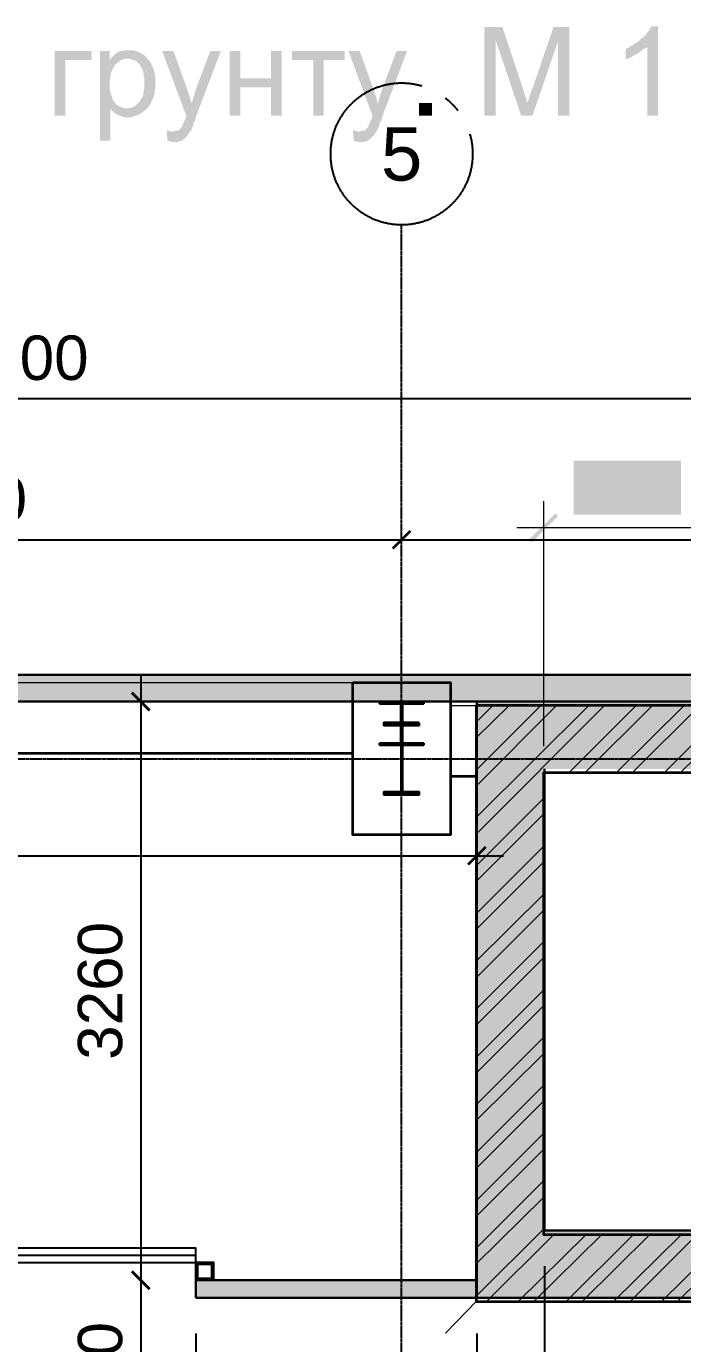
# Model space of a CAD drawing. Header units: millimetres. Extents: x -383313 to -161684, y -117025 to 99224.
# Drawn here: x -337630 to -333930, y -2877 to 4544 of the extents above; entities that cross this region are included whole.
import ezdxf

# ---------------------------------------------------------------- set-up
doc = ezdxf.new("R2010")
doc.units = ezdxf.units.MM
doc.header["$MEASUREMENT"] = 0
doc.linetypes.add('PS-GOST2.303 5', pattern=[24, 20, -1.5, 1, -1.5])
doc.layers.get('Defpoints').update_dxf_attribs({"color": 31})
for name, color, linetype in [('001__КОНСТРУКТИВ__Двери', 13, 'Continuous'), ('001__КОНСТРУКТИВ__Колонны', 14, 'Continuous'), ('001__КОНСТРУКТИВ__размеры внутр.', 7, 'Continuous'), ('PDF_Geometry', 7, 'Continuous'), ('PDF_Solid Fills', 7, 'Continuous'), ('PS_Оси', 5, 'PS-GOST2.303 5')]:
    doc.layers.add(name, color=color, linetype=linetype)
doc.layers.add('001__КОНСТРУКТИВ__Стены наружные', color=7, linetype='Continuous', lineweight=30)
doc.styles.add('PSTUDIO', font='arial.ttf')
doc.dimstyles.new('PS_TICK', dxfattribs={"dimscale": 100, "dimtxt": 2.5, "dimasz": 1, "dimexe": 2, "dimexo": 2, "dimgap": 1, "dimtad": 1, "dimdec": 0, "dimzin": 0, "dimdsep": 46, "dimtxsty": 'PSTUDIO', "dimblk": 'ARCHTICK', "dimcen": 2, "dimdle": 1.5, "dimse1": 1, "dimse2": 1, "dimadec": 0, "dimazin": 0, "dimtfac": 1, "dimtdec": 0, "dimtix": 1, "dimtmove": 1, "dimatfit": 3, "dimldrblk": 'ARCHTICK', "dimfxl": 1, "dimtolj": 1, "dimtzin": 0, "dimarcsym": 0})

# ---------------------------------------------------------------- blocks, each defined once
blk = doc.blocks.new('_ArchTick')
at = {"color": 0, "linetype": 'ByBlock', "const_width": 0.15}
blk.add_lwpolyline([(-0.5, -0.5), (0.5, 0.5)], dxfattribs=at)
blk = doc.blocks.new('*D308')
at = {"color": 0, "lineweight": -2, "ltscale": 100, "transparency": 16777216}
blk.add_line((-340664.1, 1652.1), (-335364.1, 1652.1), dxfattribs=at)
at = {"layer": 'Defpoints', "color": 0, "ltscale": 100, "transparency": 16777216}
for p in [(-335514.1, 1652.1), (-335514.1, 168.9), (-340514.1, 46.7)]:
    blk.add_point(p, dxfattribs=at)
at = {"color": 0, "lineweight": -2, "ltscale": 100, "transparency": 16777216, "xscale": 100, "yscale": 100, "zscale": 100, "rotation": 180}
blk.add_blockref('_ArchTick', (-340514.1, 1652.1), dxfattribs=at)
at = {"color": 0, "lineweight": -2, "ltscale": 100, "transparency": 16777216, "xscale": 100, "yscale": 100, "zscale": 100}
blk.add_blockref('_ArchTick', (-335514.1, 1652.1), dxfattribs=at)
at = {"color": 0, "ltscale": 100, "transparency": 16777216, "insert": (-338014.1, 1879.7), "char_height": 250, "attachment_point": 5, "style": 'PSTUDIO'}
blk.add_mtext('\\A1;5000', dxfattribs=at)
blk = doc.blocks.new('*D309')
at = {"color": 0, "lineweight": -2, "ltscale": 100, "transparency": 16777216}
blk.add_line((-335664.1, 1652.1), (-330364.1, 1652.1), dxfattribs=at)
at = {"layer": 'Defpoints', "color": 0, "ltscale": 100, "transparency": 16777216}
for p in [(-330514.1, 1652.1), (-335514.1, 168.9), (-330514.1, 168.9)]:
    blk.add_point(p, dxfattribs=at)
at = {"color": 0, "lineweight": -2, "ltscale": 100, "transparency": 16777216, "xscale": 100, "yscale": 100, "zscale": 100, "rotation": 180}
blk.add_blockref('_ArchTick', (-335514.1, 1652.1), dxfattribs=at)
at = {"color": 0, "lineweight": -2, "ltscale": 100, "transparency": 16777216, "xscale": 100, "yscale": 100, "zscale": 100}
blk.add_blockref('_ArchTick', (-330514.1, 1652.1), dxfattribs=at)
at = {"color": 0, "ltscale": 100, "transparency": 16777216, "insert": (-333014.1, 1879.7), "char_height": 250, "attachment_point": 5, "style": 'PSTUDIO'}
blk.add_mtext('\\A1;5000', dxfattribs=at)
blk = doc.blocks.new('*D312')
at = {"color": 0, "lineweight": -2, "ltscale": 100, "transparency": 16777216}
blk.add_line((-355164.1, 2447.8), (-320364.1, 2447.8), dxfattribs=at)
at = {"layer": 'Defpoints', "color": 0, "ltscale": 100, "transparency": 16777216}
for p in [(-320514.1, 2447.8), (-355014.1, 1121.5), (-320514.1, 1121.5)]:
    blk.add_point(p, dxfattribs=at)
at = {"color": 0, "lineweight": -2, "ltscale": 100, "transparency": 16777216, "xscale": 100, "yscale": 100, "zscale": 100, "rotation": 180}
blk.add_blockref('_ArchTick', (-355014.1, 2447.8), dxfattribs=at)
at = {"color": 0, "lineweight": -2, "ltscale": 100, "transparency": 16777216, "xscale": 100, "yscale": 100, "zscale": 100}
blk.add_blockref('_ArchTick', (-320514.1, 2447.8), dxfattribs=at)
at = {"color": 0, "ltscale": 100, "transparency": 16777216, "insert": (-337764.1, 2675.6), "char_height": 250, "attachment_point": 5, "style": 'PSTUDIO'}
blk.add_mtext('\\A1;34500', dxfattribs=at)
blk = doc.blocks.new('*D277')
at = {"layer": '001__КОНСТРУКТИВ__размеры внутр.', "color": 0, "lineweight": -2, "ltscale": 100, "transparency": 16777216}
blk.add_line((-349339.4, -128.1), (-334939.6, -128.1), dxfattribs=at)
at = {"layer": 'Defpoints', "color": 0, "ltscale": 100, "transparency": 16777216}
for p in [(-335089.6, -128.1), (-349189.4, -1571.6), (-335089.6, -1571.6)]:
    blk.add_point(p, dxfattribs=at)
at = {"layer": '001__КОНСТРУКТИВ__размеры внутр.', "color": 0, "lineweight": -2, "ltscale": 100, "transparency": 16777216, "xscale": 100, "yscale": 100, "zscale": 100, "rotation": 180}
blk.add_blockref('_ArchTick', (-349189.4, -128.1), dxfattribs=at)
at = {"layer": '001__КОНСТРУКТИВ__размеры внутр.', "color": 0, "lineweight": -2, "ltscale": 100, "transparency": 16777216, "xscale": 100, "yscale": 100, "zscale": 100}
blk.add_blockref('_ArchTick', (-335089.6, -128.1), dxfattribs=at)
at = {"layer": '001__КОНСТРУКТИВ__размеры внутр.', "color": 0, "ltscale": 100, "transparency": 16777216, "insert": (-342139.5, 99.5), "char_height": 250, "attachment_point": 5, "style": 'PSTUDIO'}
blk.add_mtext('\\A1;14100', dxfattribs=at)
blk = doc.blocks.new('*D270')
at = {"layer": '001__КОНСТРУКТИВ__размеры внутр.', "color": 0, "lineweight": -2, "ltscale": 100, "transparency": 16777216}
for p, q in [((-339174, -2819.4), (-339174, -4257.7)), ((-336674, -2819.4), (-336674, -4257.7)), ((-339324, -4057.7), (-336524, -4057.7))]:
    blk.add_line(p, q, dxfattribs=at)
at = {"layer": 'Defpoints', "color": 0, "ltscale": 100, "transparency": 16777216}
for p in [(-339174, -2619.4), (-336674, -2619.4), (-336674, -4057.7)]:
    blk.add_point(p, dxfattribs=at)
at = {"layer": '001__КОНСТРУКТИВ__размеры внутр.', "color": 0, "lineweight": -2, "ltscale": 100, "transparency": 16777216, "xscale": 100, "yscale": 100, "zscale": 100, "rotation": 180}
blk.add_blockref('_ArchTick', (-339174, -4057.7), dxfattribs=at)
at = {"layer": '001__КОНСТРУКТИВ__размеры внутр.', "color": 0, "lineweight": -2, "ltscale": 100, "transparency": 16777216, "xscale": 100, "yscale": 100, "zscale": 100}
blk.add_blockref('_ArchTick', (-336674, -4057.7), dxfattribs=at)
at = {"layer": '001__КОНСТРУКТИВ__размеры внутр.', "color": 0, "ltscale": 100, "transparency": 16777216, "insert": (-337924, -3830.1), "char_height": 250, "attachment_point": 5, "style": 'PSTUDIO'}
blk.add_mtext('\\A1;2500', dxfattribs=at)
blk = doc.blocks.new('*D271')
at = {"layer": '001__КОНСТРУКТИВ__размеры внутр.', "color": 0, "lineweight": -2, "ltscale": 100, "transparency": 16777216}
for p, q in [((-336674, -2819.4), (-336674, -4257.7)), ((-335089.6, -2819.4), (-335089.6, -4257.7)), ((-336824, -4057.7), (-334939.6, -4057.7))]:
    blk.add_line(p, q, dxfattribs=at)
at = {"layer": 'Defpoints', "color": 0, "ltscale": 100, "transparency": 16777216}
for p in [(-336674, -2619.4), (-335089.6, -2619.4), (-335089.6, -4057.7)]:
    blk.add_point(p, dxfattribs=at)
at = {"layer": '001__КОНСТРУКТИВ__размеры внутр.', "color": 0, "lineweight": -2, "ltscale": 100, "transparency": 16777216, "xscale": 100, "yscale": 100, "zscale": 100, "rotation": 180}
blk.add_blockref('_ArchTick', (-336674, -4057.7), dxfattribs=at)
at = {"layer": '001__КОНСТРУКТИВ__размеры внутр.', "color": 0, "lineweight": -2, "ltscale": 100, "transparency": 16777216, "xscale": 100, "yscale": 100, "zscale": 100}
blk.add_blockref('_ArchTick', (-335089.6, -4057.7), dxfattribs=at)
at = {"layer": '001__КОНСТРУКТИВ__размеры внутр.', "color": 0, "ltscale": 100, "transparency": 16777216, "insert": (-335881.8, -3830.1), "char_height": 250, "attachment_point": 5, "style": 'PSTUDIO'}
blk.add_mtext('\\A1;1580', dxfattribs=at)
blk = doc.blocks.new('*D272')
at = {"layer": '001__КОНСТРУКТИВ__размеры внутр.', "color": 0, "lineweight": -2, "ltscale": 100, "transparency": 16777216}
for p, q in [((-334709.6, -2439.4), (-334709.6, -4257.7)), ((-335089.6, -2819.4), (-335089.6, -4257.7)), ((-335089.6, -4057.7), (-335189.6, -4057.7)), ((-335089.6, -4057.7), (-334709.6, -4057.7)), ((-334709.6, -4057.7), (-334609.6, -4057.7))]:
    blk.add_line(p, q, dxfattribs=at)
at = {"layer": 'Defpoints', "color": 0, "ltscale": 100, "transparency": 16777216}
for p in [(-334709.6, -2239.4), (-335089.6, -2619.4), (-334709.6, -4057.7)]:
    blk.add_point(p, dxfattribs=at)
at = {"layer": '001__КОНСТРУКТИВ__размеры внутр.', "color": 0, "lineweight": -2, "ltscale": 100, "transparency": 16777216, "xscale": 100, "yscale": 100, "zscale": 100}
blk.add_blockref('_ArchTick', (-335089.6, -4057.7), dxfattribs=at)
at = {"layer": '001__КОНСТРУКТИВ__размеры внутр.', "color": 0, "lineweight": -2, "ltscale": 100, "transparency": 16777216, "xscale": 100, "yscale": 100, "zscale": 100, "rotation": 180}
blk.add_blockref('_ArchTick', (-334709.6, -4057.7), dxfattribs=at)
at = {"layer": '001__КОНСТРУКТИВ__размеры внутр.', "color": 0, "ltscale": 100, "transparency": 16777216, "insert": (-334899.6, -3830), "char_height": 250, "attachment_point": 5, "style": 'PSTUDIO'}
blk.add_mtext('\\A1;380', dxfattribs=at)
blk = doc.blocks.new('*D273')
at = {"layer": '001__КОНСТРУКТИВ__размеры внутр.', "color": 0, "lineweight": -2, "ltscale": 100, "transparency": 16777216}
for p, q in [((-334709.6, -2439.4), (-334709.6, -4257.7)), ((-330376.1, -2819.4), (-330376.1, -4257.7)), ((-334859.6, -4057.7), (-330226.1, -4057.7))]:
    blk.add_line(p, q, dxfattribs=at)
at = {"layer": 'Defpoints', "color": 0, "ltscale": 100, "transparency": 16777216}
for p in [(-334709.6, -2239.4), (-330376.1, -2619.4), (-330376.1, -4057.7)]:
    blk.add_point(p, dxfattribs=at)
at = {"layer": '001__КОНСТРУКТИВ__размеры внутр.', "color": 0, "lineweight": -2, "ltscale": 100, "transparency": 16777216, "xscale": 100, "yscale": 100, "zscale": 100, "rotation": 180}
blk.add_blockref('_ArchTick', (-334709.6, -4057.7), dxfattribs=at)
at = {"layer": '001__КОНСТРУКТИВ__размеры внутр.', "color": 0, "lineweight": -2, "ltscale": 100, "transparency": 16777216, "xscale": 100, "yscale": 100, "zscale": 100}
blk.add_blockref('_ArchTick', (-330376.1, -4057.7), dxfattribs=at)
at = {"layer": '001__КОНСТРУКТИВ__размеры внутр.', "color": 0, "ltscale": 100, "transparency": 16777216, "insert": (-332542.8, -3830), "char_height": 250, "attachment_point": 5, "style": 'PSTUDIO'}
blk.add_mtext('\\A1;4340', dxfattribs=at)
blk = doc.blocks.new('*D299')
at = {"layer": '001__КОНСТРУКТИВ__размеры внутр.', "color": 0, "lineweight": -2, "ltscale": 100, "transparency": 16777216}
blk.add_line((-336984.8, 890.6), (-336984.8, -2669.4), dxfattribs=at)
at = {"layer": 'Defpoints', "color": 0, "ltscale": 100, "transparency": 16777216}
for p in [(-336030.8, 740.6), (-336984.8, -2519.4), (-336030.8, -2519.4)]:
    blk.add_point(p, dxfattribs=at)
at = {"layer": '001__КОНСТРУКТИВ__размеры внутр.', "color": 0, "lineweight": -2, "ltscale": 100, "transparency": 16777216, "xscale": 100, "yscale": 100, "zscale": 100}
for p, rotation in [((-336984.8, 740.6), 90), ((-336984.8, -2519.4), 270)]:
    blk.add_blockref('_ArchTick', p, dxfattribs=dict(at, rotation=rotation))
at = {"layer": '001__КОНСТРУКТИВ__размеры внутр.', "color": 0, "ltscale": 100, "transparency": 16777216, "insert": (-337212.5, -889.4), "char_height": 250, "attachment_point": 5, "rotation": 90, "style": 'PSTUDIO'}
blk.add_mtext('\\A1;3260', dxfattribs=at)
blk = doc.blocks.new('*D300')
at = {"layer": '001__КОНСТРУКТИВ__размеры внутр.', "color": 0, "lineweight": -2, "ltscale": 100, "transparency": 16777216}
blk.add_line((-336984.8, -2369.4), (-336984.8, -5582.1), dxfattribs=at)
at = {"layer": 'Defpoints', "color": 0, "ltscale": 100, "transparency": 16777216}
for p in [(-336030.8, -2519.4), (-336984.8, -5432.1), (-330226.1, -5432.1)]:
    blk.add_point(p, dxfattribs=at)
at = {"layer": '001__КОНСТРУКТИВ__размеры внутр.', "color": 0, "lineweight": -2, "ltscale": 100, "transparency": 16777216, "xscale": 100, "yscale": 100, "zscale": 100}
for p, rotation in [((-336984.8, -2519.4), 90), ((-336984.8, -5432.1), 270)]:
    blk.add_blockref('_ArchTick', p, dxfattribs=dict(at, rotation=rotation))
at = {"layer": '001__КОНСТРУКТИВ__размеры внутр.', "color": 0, "ltscale": 100, "transparency": 16777216, "insert": (-337212.4, -3143.3), "char_height": 250, "attachment_point": 5, "rotation": 90, "style": 'PSTUDIO'}
blk.add_mtext('\\A1;2910', dxfattribs=at)
blk = doc.blocks.new('A$Cf5759c35')
at = {"layer": 'PDF_Solid Fills'}
for points in [[(23516, 22805), (23414.4, 22805), (23414.4, 22305.4), (23477.9, 22305.4), (23477.9, 22733)], [(23516, 22805), (23477.9, 22733), (23621.8, 22305.4), (23655.7, 22377.4), (23655.7, 22381.6), (23651.5, 22394.3), (23647.2, 22407), (23643, 22419.7), (23638.8, 22432.4), (23634.5, 22449.4)], [(23892.8, 22805), (23803.9, 22805), (23685.3, 22457.8), (23685.3, 22457.8), (23676.9, 22440.9), (23672.6, 22424), (23668.4, 22411.3), (23664.2, 22398.6), (23659.9, 22385.9), (23655.7, 22377.4), (23621.8, 22305.4), (23685.3, 22305.4), (23829.3, 22724.5)], [(24392.3, 22809.2), (24354.2, 22809.2), (24354.2, 22805), (24345.7, 22796.5), (24341.5, 22783.8), (24333, 22775.3), (24324.6, 22762.6), (24311.9, 22749.9), (24299.2, 22741.5), (24290.7, 22733), (24282.2, 22724.5), (24269.5, 22716.1), (24261.1, 22711.8), (24248.4, 22703.4), (24333, 22694.9), (24333, 22305.4), (24392.3, 22305.4)], [(21200.4, 22669.5), (20992.9, 22669.5), (20992.9, 22305.4), (21052.2, 22305.4), (21052.2, 22618.7), (21200.4, 22618.7)], [(21302, 22669.5), (21246.9, 22669.5), (21246.9, 22165.7), (21306.2, 22165.7), (21306.2, 22343.5), (21399.3, 22347.8), (21386.6, 22347.8), (21373.9, 22352), (21361.2, 22356.2), (21352.8, 22360.5), (21340.1, 22368.9), (21331.6, 22381.6), (21323.1, 22390.1), (21318.9, 22398.6), (21314.7, 22411.3), (21310.4, 22424), (21306.2, 22436.7), (21302, 22453.6), (21302, 22466.3), (21302, 22483.2), (21302, 22487.5), (21302, 22504.4), (21306.2, 22521.3), (21306.2, 22534), (21310.4, 22546.7), (21314.7, 22559.4), (21318.9, 22572.1), (21327.4, 22580.6), (21331.6, 22593.3), (21344.3, 22601.8), (21352.8, 22610.2), (21365.5, 22618.7), (21302, 22618.7)], [(21407.8, 22673.7), (21386.6, 22673.7), (21369.7, 22669.5), (21357, 22669.5), (21348.5, 22661), (21340.1, 22661), (21331.6, 22652.6), (21323.1, 22644.1), (21310.4, 22631.4), (21403.6, 22627.2), (21412, 22627.2), (21424.7, 22622.9), (21437.4, 22618.7), (21450.1, 22614.5), (21458.6, 22606), (21471.3, 22593.3), (21475.5, 22584.8), (21484, 22572.1), (21488.2, 22563.7), (21492.5, 22551), (21492.5, 22538.3), (21496.7, 22521.3), (21496.7, 22504.4), (21496.7, 22491.7), (21496.7, 22483.2), (21496.7, 22470.5), (21496.7, 22453.6), (21492.5, 22436.7), (21492.5, 22424), (21488.2, 22411.3), (21479.8, 22402.8), (21475.5, 22390.1), (21467.1, 22381.6), (21458.6, 22373.2), (21450.1, 22364.7), (21437.4, 22356.2), (21424.7, 22352), (21412, 22347.8), (21399.3, 22347.8), (21306.2, 22343.5), (21314.7, 22335.1), (21323.1, 22326.6), (21335.8, 22318.1), (21348.5, 22309.7), (21348.5, 22309.7), (21361.2, 22305.4), (21373.9, 22301.2), (21386.6, 22297), (21403.6, 22297), (21403.6, 22297), (21420.5, 22297), (21433.2, 22301.2), (21445.9, 22305.4), (21458.6, 22309.7), (21471.3, 22313.9), (21484, 22322.4), (21488.2, 22326.6), (21500.9, 22335.1), (21509.4, 22343.5), (21517.9, 22352), (21526.3, 22364.7), (21534.8, 22377.4), (21539, 22390.1), (21543.3, 22394.3), (21547.5, 22407), (21551.7, 22419.7), (21556, 22432.4), (21556, 22445.1), (21560.2, 22462.1), (21560.2, 22474.8), (21560.2, 22487.5), (21560.2, 22491.7), (21560.2, 22504.4), (21560.2, 22517.1), (21556, 22534), (21556, 22546.7), (21551.7, 22559.4), (21547.5, 22572.1), (21543.3, 22584.8), (21539, 22589.1), (21534.8, 22601.8), (21526.3, 22614.5), (21517.9, 22622.9), (21509.4, 22635.6), (21500.9, 22644.1), (21488.2, 22652.6), (21484, 22652.6), (21475.5, 22661), (21462.8, 22665.3), (21450.1, 22669.5), (21437.4, 22673.7), (21420.5, 22673.7)], [(21661.8, 22669.5), (21598.3, 22669.5), (21733.8, 22305.4), (21763.4, 22373.2), (21763.4, 22377.4), (21759.2, 22390.1), (21754.9, 22407), (21750.7, 22419.7), (21746.5, 22432.4), (21742.2, 22445.1), (21738, 22457.8)], [(21928.5, 22669.5), (21869.2, 22669.5), (21788.8, 22457.8), (21788.8, 22453.6), (21784.6, 22440.9), (21780.3, 22428.2), (21776.1, 22415.5), (21771.9, 22402.8), (21767.6, 22385.9), (21763.4, 22373.2), (21733.8, 22305.4), (21733.8, 22301.2), (21729.5, 22288.5), (21725.3, 22280), (21716.8, 22263.1), (21712.6, 22250.4), (21708.4, 22241.9), (21708.4, 22241.9), (21699.9, 22233.5), (21691.4, 22225), (21687.2, 22220.8), (21674.5, 22220.8), (21657.6, 22216.5), (21754.9, 22216.5), (21759.2, 22220.8), (21763.4, 22229.2), (21767.6, 22237.7), (21771.9, 22250.4), (21776.1, 22267.3), (21784.6, 22280), (21788.8, 22301.2)], [(22038.6, 22669.5), (21979.3, 22669.5), (21979.3, 22305.4), (22038.6, 22305.4), (22038.6, 22466.3), (22212.1, 22466.3), (22038.6, 22517.1)], [(22271.4, 22669.5), (22212.1, 22669.5), (22212.1, 22517.1), (22038.6, 22517.1), (22212.1, 22466.3), (22212.1, 22305.4), (22271.4, 22305.4)], [(22627, 22669.5), (22330.7, 22669.5), (22330.7, 22618.7), (22449.2, 22618.7), (22449.2, 22305.4), (22508.5, 22305.4), (22508.5, 22618.7), (22627, 22618.7)], [(22711.7, 22669.5), (22648.2, 22669.5), (22783.6, 22305.4), (22813.3, 22373.2), (22813.3, 22377.4), (22809, 22390.1), (22804.8, 22407), (22800.6, 22419.7), (22796.3, 22432.4), (22792.1, 22445.1), (22787.9, 22457.8)], [(22978.4, 22669.5), (22919.1, 22669.5), (22838.7, 22457.8), (22838.7, 22453.6), (22834.4, 22440.9), (22830.2, 22428.2), (22826, 22415.5), (22821.7, 22402.8), (22817.5, 22385.9), (22813.3, 22373.2), (22783.6, 22305.4), (22783.6, 22301.2), (22779.4, 22288.5), (22775.2, 22280), (22766.7, 22263.1), (22762.5, 22250.4), (22758.2, 22241.9), (22758.2, 22241.9), (22749.8, 22233.5), (22741.3, 22225), (22737.1, 22220.8), (22724.4, 22220.8), (22707.4, 22216.5), (22804.8, 22216.5), (22809, 22220.8), (22813.3, 22229.2), (22817.5, 22237.7), (22821.7, 22250.4), (22826, 22267.3), (22834.4, 22280), (22838.7, 22301.2)], [(24248.4, 22703.4), (24235.7, 22694.9), (24223, 22686.4), (24210.3, 22682.2), (24210.3, 22622.9), (24210.3, 22622.9), (24223, 22627.2), (24235.7, 22631.4), (24248.4, 22639.9), (24261.1, 22648.3), (24273.8, 22652.6), (24278, 22656.8), (24290.7, 22665.3), (24303.4, 22673.7), (24311.9, 22682.2), (24324.6, 22686.4), (24333, 22694.9)], [(21310.4, 22631.4), (21302, 22618.7), (21365.5, 22618.7), (21378.2, 22622.9), (21386.6, 22627.2), (21403.6, 22627.2)], [(21623.7, 22225), (21627.9, 22165.7), (21640.6, 22161.5), (21657.6, 22157.3), (21670.3, 22157.3), (21683, 22157.3), (21695.7, 22161.5), (21708.4, 22165.7), (21721.1, 22174.2), (21721.1, 22174.2), (21729.5, 22182.7), (21738, 22191.1), (21746.5, 22203.8), (21754.9, 22216.5), (21657.6, 22216.5), (21649.1, 22216.5), (21636.4, 22220.8)], [(22673.6, 22225), (22677.8, 22165.7), (22690.5, 22161.5), (22707.4, 22157.3), (22720.1, 22157.3), (22732.8, 22157.3), (22745.5, 22161.5), (22758.2, 22165.7), (22770.9, 22174.2), (22770.9, 22174.2), (22779.4, 22182.7), (22787.9, 22191.1), (22796.3, 22203.8), (22804.8, 22216.5), (22707.4, 22216.5), (22699, 22216.5), (22686.3, 22220.8)], [(24024, 20336.9), (24024, 20336.9), (24002.8, 20336.9), (23994.4, 20332.7), (23990.1, 20332.7), (23981.7, 20328.5), (23977.4, 20324.2), (23973.2, 20320), (23969, 20315.8), (24028.2, 20311.5), (24032.5, 20311.5), (24040.9, 20311.5), (24045.2, 20307.3), (24049.4, 20307.3), (24057.9, 20303.1), (24062.1, 20298.8), (24062.1, 20294.6), (24066.3, 20290.4), (24070.6, 20281.9), (24074.8, 20277.7), (24074.8, 20269.2), (24074.8, 20265), (24074.8, 20256.5), (24074.8, 20252.3), (24074.8, 20243.8), (24074.8, 20235.3), (24070.6, 20231.1), (24070.6, 20222.6), (24066.3, 20218.4), (24062.1, 20214.2), (24057.9, 20209.9), (24053.6, 20205.7), (24079, 20205.7), (24079, 20197.2), (24079, 20197.2), (24079, 20188.8), (24079, 20180.3), (24079, 20176.1), (24074.8, 20167.6), (24074.8, 20159.1), (24074.8, 20159.1), (24070.6, 20150.7), (24070.6, 20142.2), (24066.3, 20138), (24062.1, 20133.7), (24062.1, 20129.5), (24057.9, 20125.3), (24049.4, 20116.8), (24045.2, 20112.6), (24040.9, 20112.6), (24036.7, 20108.3), (24028.2, 20108.3), (24019.8, 20108.3), (24079, 20104.1), (24083.3, 20108.3), (24087.5, 20116.8), (24091.7, 20121), (24091.7, 20129.5), (24096, 20133.7), (24100.2, 20142.2), (24100.2, 20142.2), (24100.2, 20146.4), (24104.4, 20150.7), (24104.4, 20159.1), (24104.4, 20163.4), (24108.7, 20171.8), (24108.7, 20176.1), (24108.7, 20184.5), (24108.7, 20193), (24108.7, 20201.5), (24108.7, 20209.9), (24108.7, 20218.4), (24108.7, 20218.4), (24108.7, 20226.9), (24108.7, 20235.3), (24108.7, 20243.8), (24108.7, 20252.3), (24108.7, 20260.7), (24104.4, 20265), (24104.4, 20273.4), (24104.4, 20277.7), (24100.2, 20281.9), (24100.2, 20286.1), (24100.2, 20290.4), (24096, 20294.6), (24091.7, 20303.1), (24087.5, 20307.3), (24083.3, 20311.5), (24079, 20315.8), (24074.8, 20320), (24070.6, 20324.2), (24062.1, 20328.5), (24057.9, 20332.7), (24049.4, 20332.7), (24045.2, 20336.9), (24036.7, 20336.9), (24032.5, 20336.9)], [(24269.5, 20336.9), (24244.1, 20336.9), (24129.8, 20176.1), (24129.8, 20146.4), (24239.9, 20146.4), (24239.9, 20087.2), (24269.5, 20087.2), (24269.5, 20146.4), (24303.4, 20146.4), (24303.4, 20176.1), (24269.5, 20176.1), (24159.5, 20176.1), (24239.9, 20286.1)], [(24269.5, 20336.9), (24239.9, 20286.1), (24239.9, 20176.1), (24159.5, 20176.1), (24269.5, 20176.1)], [(23969, 20315.8), (23964.7, 20311.5), (23960.5, 20307.3), (23956.3, 20298.8), (23952, 20294.6), (23952, 20290.4), (23947.8, 20281.9), (23947.8, 20277.7), (23947.8, 20269.2), (23943.6, 20260.7), (23943.6, 20252.3), (23943.6, 20248), (23947.8, 20243.8), (23947.8, 20235.3), (23947.8, 20226.9), (23952, 20222.6), (23952, 20214.2), (23956.3, 20209.9), (23960.5, 20205.7), (23960.5, 20197.2), (23964.7, 20193), (24028.2, 20197.2), (24019.8, 20197.2), (24015.5, 20201.5), (24007.1, 20201.5), (24002.8, 20205.7), (23998.6, 20209.9), (23990.1, 20214.2), (23990.1, 20214.2), (23985.9, 20218.4), (23981.7, 20226.9), (23981.7, 20231.1), (23977.4, 20239.6), (23977.4, 20243.8), (23977.4, 20252.3), (23977.4, 20260.7), (23977.4, 20265), (23981.7, 20273.4), (23981.7, 20277.7), (23985.9, 20286.1), (23985.9, 20290.4), (23990.1, 20294.6), (23998.6, 20303.1), (24002.8, 20307.3), (24007.1, 20307.3), (24015.5, 20311.5), (24019.8, 20311.5), (24028.2, 20311.5)], [(24489.7, 20332.7), (24362.7, 20332.7), (24341.5, 20205.7), (24371.1, 20201.5), (24371.1, 20205.7), (24375.4, 20209.9), (24383.8, 20214.2), (24388.1, 20218.4), (24388.1, 20218.4), (24392.3, 20222.6), (24400.8, 20222.6), (24409.2, 20226.9), (24413.5, 20226.9), (24477, 20231.1), (24477, 20231.1), (24472.7, 20235.3), (24375.4, 20235.3), (24388.1, 20303.1), (24489.7, 20303.1)], [(24053.6, 20205.7), (24045.2, 20201.5), (24032.5, 20201.5), (24028.2, 20197.2), (23964.7, 20193), (23969, 20193), (23977.4, 20188.8), (23981.7, 20184.5), (23985.9, 20180.3), (23994.4, 20176.1), (23998.6, 20176.1), (24007.1, 20171.8), (24011.3, 20171.8), (24019.8, 20171.8), (24019.8, 20171.8), (24028.2, 20171.8), (24036.7, 20171.8), (24040.9, 20176.1), (24049.4, 20176.1), (24053.6, 20180.3), (24053.6, 20180.3), (24062.1, 20184.5), (24066.3, 20188.8), (24070.6, 20193), (24074.8, 20197.2), (24079, 20205.7)], [(24421.9, 20252.3), (24421.9, 20252.3), (24409.2, 20252.3), (24400.8, 20248), (24392.3, 20248), (24388.1, 20243.8), (24383.8, 20239.6), (24375.4, 20235.3), (24472.7, 20235.3), (24468.5, 20239.6), (24460, 20243.8), (24455.8, 20248), (24451.6, 20248), (24443.1, 20252.3), (24438.9, 20252.3), (24430.4, 20252.3)], [(24477, 20231.1), (24413.5, 20226.9), (24421.9, 20226.9), (24430.4, 20222.6), (24438.9, 20222.6), (24443.1, 20218.4), (24447.3, 20214.2), (24451.6, 20209.9), (24455.8, 20205.7), (24460, 20201.5), (24464.3, 20197.2), (24464.3, 20188.8), (24468.5, 20184.5), (24468.5, 20176.1), (24468.5, 20167.6), (24468.5, 20167.6), (24468.5, 20163.4), (24468.5, 20154.9), (24464.3, 20146.4), (24464.3, 20142.2), (24460, 20133.7), (24455.8, 20129.5), (24451.6, 20125.3), (24451.6, 20125.3), (24447.3, 20116.8), (24438.9, 20116.8), (24434.6, 20112.6), (24430.4, 20108.3), (24421.9, 20108.3), (24413.5, 20108.3), (24477, 20108.3), (24481.2, 20112.6), (24481.2, 20112.6), (24485.4, 20121), (24489.7, 20125.3), (24493.9, 20129.5), (24493.9, 20138), (24498.1, 20142.2), (24498.1, 20150.7), (24498.1, 20159.1), (24502.4, 20163.4), (24502.4, 20171.8), (24502.4, 20176.1), (24498.1, 20180.3), (24498.1, 20188.8), (24498.1, 20197.2), (24493.9, 20201.5), (24493.9, 20209.9), (24489.7, 20214.2), (24485.4, 20218.4), (24481.2, 20226.9)], [(23977.4, 20146.4), (23952, 20146.4), (23952, 20133.7), (23956.3, 20125.3), (23956.3, 20121), (23960.5, 20112.6), (23964.7, 20108.3), (23969, 20104.1), (23973.2, 20099.9), (23973.2, 20095.6), (23981.7, 20091.4), (23985.9, 20091.4), (23990.1, 20087.2), (23998.6, 20087.2), (24007.1, 20082.9), (24011.3, 20082.9), (24019.8, 20082.9), (24024, 20082.9), (24032.5, 20082.9), (24036.7, 20082.9), (24045.2, 20087.2), (24049.4, 20087.2), (24057.9, 20091.4), (24062.1, 20095.6), (24070.6, 20095.6), (24074.8, 20099.9), (24079, 20104.1), (24019.8, 20108.3), (24019.8, 20108.3), (24011.3, 20108.3), (24002.8, 20112.6), (23998.6, 20112.6), (23994.4, 20116.8), (23990.1, 20121), (23985.9, 20125.3), (23981.7, 20133.7), (23981.7, 20138)], [(24366.9, 20154.9), (24333, 20150.7), (24337.3, 20150.7), (24337.3, 20133.7), (24341.5, 20129.5), (24341.5, 20121), (24345.7, 20116.8), (24350, 20112.6), (24354.2, 20108.3), (24358.4, 20104.1), (24362.7, 20099.9), (24366.9, 20095.6), (24375.4, 20091.4), (24379.6, 20087.2), (24388.1, 20087.2), (24392.3, 20087.2), (24400.8, 20082.9), (24409.2, 20082.9), (24413.5, 20082.9), (24417.7, 20082.9), (24421.9, 20082.9), (24430.4, 20082.9), (24438.9, 20087.2), (24443.1, 20087.2), (24451.6, 20091.4), (24455.8, 20091.4), (24460, 20095.6), (24468.5, 20099.9), (24472.7, 20104.1), (24477, 20108.3), (24413.5, 20108.3), (24413.5, 20108.3), (24409.2, 20108.3), (24400.8, 20108.3), (24396.5, 20112.6), (24388.1, 20116.8), (24383.8, 20121), (24379.6, 20125.3), (24375.4, 20129.5), (24375.4, 20133.7), (24371.1, 20142.2), (24366.9, 20146.4)]]:
    blk.add_hatch(color=8, dxfattribs=at).paths.add_polyline_path(points)
at = {"layer": 'PDF_Geometry', "color": 8, "lineweight": 13}
for points in [[(23748.8, 18753.7), (23748.8, 20133.7)], [(23596.4, 19985.6), (24841, 19985.6)], [(-1888.1, 3395.1), (-2235.2, 3598.3), (6790.1, 19113.5), (23223.9, 19113.5), (23223.9, 18982.3), (32672.7, 18982.3), (32672.7, 19113.5), (38379.2, 19113.5), (38379.2, -7264.4), (37977.1, -7264.4)], [(23367.8, 15625.2), (23194.3, 15447.4)]]:
    blk.add_lwpolyline(points, dxfattribs=at)
at = {"layer": 'PDF_Geometry', "color": 8, "lineweight": 35}
for points in [[(22673.6, 19113.5), (23223.9, 19113.5), (23223.9, 18254.1), (22673.6, 18254.1)], [(28816.1, 15625.2), (28816.1, 16002), (23748.8, 16002), (23748.8, 18605.5), (30259.7, 18605.5), (30259.7, 16002), (30128.5, 16002), (30128.5, 15625.2), (30636.5, 15625.2), (30636.5, 18982.3), (23367.8, 18982.3), (23367.8, 15625.2)], [(23046.1, 18884.9), (22847.1, 18884.9), (22847.1, 18872.2), (22944.5, 18872.2), (22944.5, 18495.4), (22847.1, 18495.4), (22847.1, 18482.7), (23046.1, 18482.7), (23046.1, 18495.4), (22953, 18495.4), (22953, 18872.2), (23046.1, 18872.2)]]:
    blk.add_lwpolyline(points, close=True, dxfattribs=at)
at = {"layer": 'PDF_Geometry', "color": 8, "lineweight": 9}
for points in [[(23367.8, 18889.1), (23461, 18982.3)], [(23367.8, 18618.2), (23731.9, 18982.3)], [(23367.8, 18351.5), (24002.8, 18982.3)], [(23367.8, 18800.2), (23554.1, 18982.3)], [(23367.8, 18529.3), (23820.8, 18982.3)], [(23367.8, 18258.4), (24091.7, 18982.3)], [(23892.8, 18605.5), (24269.5, 18982.3)], [(23981.7, 18605.5), (24362.7, 18982.3)], [(24159.5, 18605.5), (24540.5, 18982.3)], [(24248.4, 18605.5), (24629.4, 18982.3)], [(24430.4, 18605.5), (24692.9, 18868)], [(24519.3, 18605.5), (24692.9, 18774.8)], [(23367.8, 18080.6), (23748.8, 18461.6)], [(23367.8, 17991.7), (23748.8, 18372.7)], [(23367.8, 17809.6), (23748.8, 18190.6)], [(23367.8, 17720.7), (23748.8, 18101.7)], [(23367.8, 17542.9), (23748.8, 17919.7)], [(23367.8, 17449.8), (23748.8, 17830.8)], [(23367.8, 17272), (23748.8, 17653)], [(23367.8, 17183.1), (23748.8, 17564.1)], [(23367.8, 17001.1), (23748.8, 17382.1)], [(23367.8, 16912.2), (23748.8, 17293.2)], [(23367.8, 16734.4), (23748.8, 17115.4)], [(23367.8, 16645.5), (23748.8, 17022.2)], [(23367.8, 16463.4), (23748.8, 16844.4)], [(23367.8, 16374.5), (23748.8, 16755.5)], [(23367.8, 16192.5), (23748.8, 16573.5)], [(23367.8, 16103.6), (23748.8, 16484.6)], [(23367.8, 15925.8), (23748.8, 16306.8)], [(23367.8, 15836.9), (23748.8, 16213.7)], [(23367.8, 15654.9), (23748.8, 16035.9)], [(23427.1, 15625.2), (23803.9, 16002)], [(23604.9, 15625.2), (23985.9, 16002)], [(23693.8, 15625.2), (24074.8, 16002)], [(23875.8, 15625.2), (24252.6, 16002)], [(23964.7, 15625.2), (24345.7, 16002)], [(24142.5, 15625.2), (24523.5, 16002)], [(24235.7, 15625.2), (24612.4, 16002)], [(24413.5, 15625.2), (24794.5, 16002)], [(24502.4, 15625.2), (24883.4, 16002)]]:
    blk.add_lwpolyline(points, dxfattribs=at)
at = {"layer": 'PDF_Geometry', "color": 8, "lineweight": 35}
for points in [[(18224.3, 18715.6), (22673.6, 18715.6)], [(23223.9, 18584.3), (23367.8, 18584.3)]]:
    blk.add_lwpolyline(points, dxfattribs=at)
at = {"layer": 'PDF_Solid Fills', "color": 8, "lineweight": 35}
for points in [[(23892.8, 22805), (23829.3, 22724.5), (23892.8, 22305.4), (23829.3, 22305.4)], [(23046.1, 22305.4), (23046.1, 22377.4), (23118.1, 22305.4), (23118.1, 22377.4)]]:
    blk.add_solid(points, dxfattribs=at)
at = {"layer": 'PDF_Solid Fills', "color": 8, "lineweight": 13}
for points in [[(23918.2, 20362.3), (23918.2, 20057.5), (24523.5, 20362.3)], [(23918.2, 20057.5), (24523.5, 20362.3), (24523.5, 20057.5)], [(23816.6, 20066), (23681.1, 19900.9), (23664.2, 19917.8)], [(23829.3, 20049.1), (23816.6, 20066), (23681.1, 19900.9)]]:
    blk.add_solid(points, dxfattribs=at)

msp = doc.modelspace()

# ---------------------------------------------------------------- hatches: boundary and pattern name
at = {"lineweight": 30, "ltscale": 100}
h = msp.add_hatch(color=252, dxfattribs=at)
h.dxf.hatch_style = 1
h.paths.add_polyline_path([(-325239.55882, 740.6023), (-320320.05882, 740.6023), (-320320.05882, -3469.3977), (-321899.37658, -3469.3977), (-321899.37658, -3619.3977), (-320170.05882, -3619.3977), (-320170.05882, 890.6023), (-351572.76556, 890.6023), (-360354.92594, -14191.5845), (-360225.30011, -14267.06393), (-351486.53209, 740.6023), (-349563.51131, 740.6023), (-325389.55882, 740.6023), (-325389.55882, -2469.3977), (-325389.55882, -3619.3977), (-322899.37658, -3619.3977), (-322899.37658, -3469.3977), (-325239.55882, -3469.3977)])
h = msp.add_hatch(color=252, dxfattribs=at)
h.dxf.hatch_style = 1
h.paths.add_polyline_path([(-334709.55882, 360.6023), (-328169.55882, 360.6023), (-328169.55882, -2239.3977), (-328299.55882, -2239.3977), (-328299.55882, -2619.3977), (-327939.55882, -2619.3977), (-327789.55882, -2619.3977), (-327789.55882, -2469.3977), (-327789.55882, 740.6023), (-335089.55882, 740.6023), (-335089.55882, -2469.3977), (-335089.55882, -2619.3977), (-329609.55882, -2619.3977), (-329609.55882, -2239.3977), (-334709.55882, -2239.3977)])
h = msp.add_hatch(color=252, dxfattribs=at)
h.dxf.hatch_style = 1
h.paths.add_polyline_path([(-335090.05882, -2519.3977), (-336673.50217, -2519.3977), (-336673.00217, -2619.3977), (-335089.55882, -2619.3977)])

# ---------------------------------------------------------------- linework, layer by layer
for p, q in [((-336674.00217, -2519.3977), (-335089.55882, -2519.3977)), ((-336674.00217, -2519.3977), (-336674.00217, -2619.3977)), ((-336674.00217, -2619.3977), (-335089.55882, -2619.3977))]:
    msp.add_line(p, q, dxfattribs=at)
at = {"layer": '001__КОНСТРУКТИВ__Двери', "ltscale": 100}
msp.add_line((-336674.00217, -2379.3977), (-339174.00217, -2379.3977), dxfattribs=at)
at = {"layer": '001__КОНСТРУКТИВ__Двери', "lineweight": 0, "ltscale": 100}
msp.add_line((-339174.00217, -2419.3977), (-336674.00217, -2419.3977), dxfattribs=at)
at = {"layer": '001__КОНСТРУКТИВ__Двери', "ltscale": 100}
msp.add_lwpolyline([(-339174.00217, -2339.3977), (-339174.00217, -2419.3977), (-336674.00217, -2419.3977), (-336674.00217, -2339.3977)], close=True, dxfattribs=at)
at = {"layer": '001__КОНСТРУКТИВ__Колонны', "linetype": 'Continuous', "lineweight": 30}
for p, q in [((-335638.55882, 728.5023), (-335638.55882, 740.6023)), ((-335638.55882, 740.6023), (-335389.55882, 740.6023)), ((-335518.05882, 728.5023), (-335638.55882, 728.5023)), ((-335518.05882, 506.7023), (-335518.05882, 728.5023)), ((-335389.55882, 728.5023), (-335510.05882, 728.5023)), ((-335510.05882, 728.5023), (-335510.05882, 506.7023)), ((-335389.55882, 740.6023), (-335389.55882, 728.5023)), ((-335638.55882, 494.6023), (-335638.55882, 506.7023)), ((-335638.55882, 506.7023), (-335518.05882, 506.7023)), ((-335389.55882, 494.6023), (-335638.55882, 494.6023)), ((-335510.05882, 506.7023), (-335389.55882, 506.7023)), ((-335389.55882, 506.7023), (-335389.55882, 494.6023))]:
    msp.add_line(p, q, dxfattribs=at)
for points in [[(-336674.00217, -2419.3977), (-336674.00217, -2519.3977), (-336574.00217, -2519.3977), (-336574.00217, -2419.3977)], [(-336664.00217, -2429.3977), (-336664.00217, -2509.3977), (-336584.00217, -2509.3977), (-336584.00217, -2429.3977)]]:
    msp.add_lwpolyline(points, close=True, dxfattribs=at)
at = {"layer": '001__КОНСТРУКТИВ__Стены наружные', "color": 7, "linetype": 'Continuous'}
for p, q in [((-351572.76556, 890.6023), (-320170.05882, 890.6023)), ((-351486.53209, 740.6023), (-325389.55882, 740.6023)), ((-334709.55882, -2239.3977), (-334709.55882, 360.6023))]:
    msp.add_line(p, q, dxfattribs=at)
at = {"layer": '001__КОНСТРУКТИВ__Стены наружные', "color": 7, "linetype": 'Continuous', "flags": 128}
for points in [[(-335089.55882, 740.6023), (-335089.55882, 740.9023)], [(-335089.55882, 740.6023), (-335089.55882, -2619.3977), (-329609.55882, -2619.3977)], [(-334709.55882, -2239.3977), (-329609.55882, -2239.3977)]]:
    msp.add_lwpolyline(points, dxfattribs=at)
at = {"layer": 'PS_Оси'}
msp.add_line((-335514.05882, 2825.4576), (-335514.05882, 3425.4576), dxfattribs=at)
for points in [[(-335514.05882, -24012.91133), (-335514.05882, -23582.0977), (-335514.05882, -17582.0977), (-335514.05882, -11582.0977), (-335514.05882, -5582.0977), (-335514.05882, -582.3977), (-335514.05882, 2825.4576)], [(-353435.72515, 417.6023), (-350514.05882, 417.6023), (-345514.05882, 417.6023), (-340514.05882, 417.6023), (-335514.05882, 417.6023), (-331514.05882, 417.6023), (-325514.05882, 417.6023), (-320514.05882, 417.6023), (-316483.98892, 417.6023)]]:
    msp.add_lwpolyline(points, dxfattribs=at)
at = {"layer": 'PS_Оси', "color": 7, "ltscale": 100}
msp.add_circle((-335514.05882, 3825.4576), 400, dxfattribs=at)

# ---------------------------------------------------------------- block references
at = {"ltscale": 100}
msp.add_blockref('A$Cf5759c35', (-358461.97282, -18264.93104), dxfattribs=at)

# ---------------------------------------------------------------- texts
at = {"layer": 'PS_Оси', "color": 7, "ltscale": 100, "style": 'PSTUDIO'}
msp.add_text('5', height=300, dxfattribs=at).set_placement((-335630.60043, 3675.4576))

# ---------------------------------------------------------------- dimensions: what is measured, and where the dimension line sits
at = {"ltscale": 100}
for base, p1, p2, picture, middle in [((-320514.05882, 2447.84449), (-355014.05882, 1121.52995), (-320514.05882, 1121.52995), '*D312', (-337764.05882, 2675.57301)), ((-335514.05882, 1652.06679), (-340514.05882, 46.67034), (-335514.05882, 168.89523), '*D308', (-338014.05882, 1879.71004)), ((-330514.05882, 1652.06679), (-335514.05882, 168.89523), (-330514.05882, 168.89523), '*D309', (-333014.05882, 1879.71004))]:
    dim = msp.add_linear_dim(base=base, p1=p1, p2=p2, dimstyle='PS_TICK', dxfattribs=at)
    dim.commit()
    dim.dimension.update_dxf_attribs({"geometry": picture, "text_midpoint": middle})
at = {"layer": '001__КОНСТРУКТИВ__размеры внутр.', "ltscale": 100}
dim = msp.add_linear_dim(base=(-336984.76537, -2519.3977), p1=(-336030.80754, 740.6023), p2=(-336030.80754, -2519.3977), angle=90, dimstyle='PS_TICK', dxfattribs=at)
dim.commit()
dim.dimension.update_dxf_attribs({"geometry": '*D299', "text_midpoint": (-337212.49389, -889.3977)})
dim = msp.add_linear_dim(base=(-335089.55882, -128.10748), p1=(-349189.38174, -1571.61189), p2=(-335089.55882, -1571.61189), dimstyle='PS_TICK', dxfattribs=at)
dim.commit()
dim.dimension.update_dxf_attribs({"geometry": '*D277', "text_midpoint": (-342139.47028, 99.53577)})
for base, p1, p2, picture, middle in [((-334709.55882, -4057.72011), (-335089.55882, -2619.3977), (-334709.55882, -2239.3977), '*D272', (-334899.55882, -3829.99159)), ((-336674.00217, -4057.72011), (-339174.00217, -2619.3977), (-336674.00217, -2619.3977), '*D270', (-337924.00217, -3830.07686))]:
    dim = msp.add_linear_dim(base=base, p1=p1, p2=p2, dimstyle='PS_TICK', override={"dimse1": 0, "dimse2": 0}, dxfattribs=at)
    dim.commit()
    dim.dimension.update_dxf_attribs({"geometry": picture, "text_midpoint": middle})
for base, p1, p2, text, picture, middle in [((-330376.05882, -4057.72011), (-334709.55882, -2239.3977), (-330376.05882, -2619.3977), '4340', '*D273', (-332542.80882, -3829.99159)), ((-335089.55882, -4057.72011), (-336674.00217, -2619.3977), (-335089.55882, -2619.3977), '1580', '*D271', (-335881.7805, -3830.07686))]:
    dim = msp.add_linear_dim(base=base, p1=p1, p2=p2, text=text, dimstyle='PS_TICK', override={"dimse1": 0, "dimse2": 0}, dxfattribs=at)
    dim.commit()
    dim.dimension.update_dxf_attribs({"geometry": picture, "text_midpoint": middle})
dim = msp.add_linear_dim(base=(-336984.76537, -5432.0977), p1=(-336030.80754, -2519.3977), p2=(-330226.05882, -5432.0977), angle=90, text='2910', dimstyle='PS_TICK', dxfattribs=at)
dim.commit()
dim.dimension.update_dxf_attribs({"geometry": '*D300', "text_midpoint": (-336984.76537, -3143.314), "dimtype": 160})

doc.saveas('drawing.dxf')
